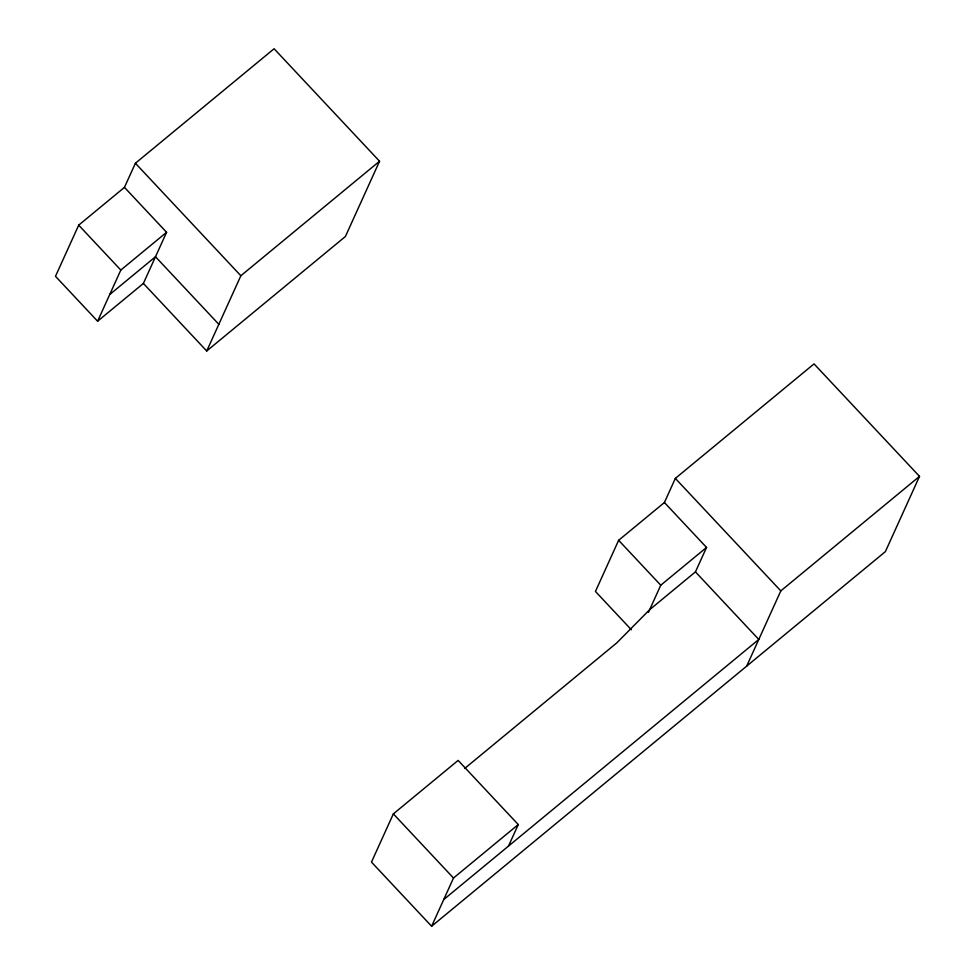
<?xml version="1.0" encoding="UTF-8"?>
<svg xmlns="http://www.w3.org/2000/svg" width="975" height="975" viewBox="0 0 975 975"><rect width="100%" height="100%" fill="white"/><g stroke="black" fill="none" stroke-linecap="round" stroke-linejoin="round"><path stroke-width="1.46" d="M124.459 187.371L78.695 225.152L55.49 276.303L97.61 321.226L143.386 283.433L166.591 232.294L124.459 187.371L135.403 163.252L274.097 48.75L379.555 161.228L345.418 236.486L206.724 351L143.386 283.433M97.61 321.226L120.815 270.075L166.591 232.294M206.724 351L240.862 275.742L379.555 161.228M508.499 846.081L518.261 824.557L458.128 760.415L393.352 813.881L371.475 862.107L431.62 926.25L885.373 551.631L919.51 476.373L814.04 363.894L675.346 478.396L664.414 502.515L618.638 540.296L595.445 591.447L631.398 629.789M431.62 926.25L453.497 878.036L518.261 824.557M648.46 612.349L660.757 585.219L706.534 547.438L664.414 502.515M464.734 768.422L616.761 642.903L649.667 609.68L695.443 571.886L706.534 547.438M746.679 666.144L780.817 590.887L919.51 476.373M109.724 294.535L155.488 256.742L218.839 324.309M443.735 899.559L758.782 639.454L695.443 571.886M675.346 478.396L780.817 590.887M618.638 540.296L660.757 585.219M135.403 163.252L240.862 275.742M78.695 225.152L120.815 270.075M393.352 813.881L453.497 878.036"/></g></svg>
